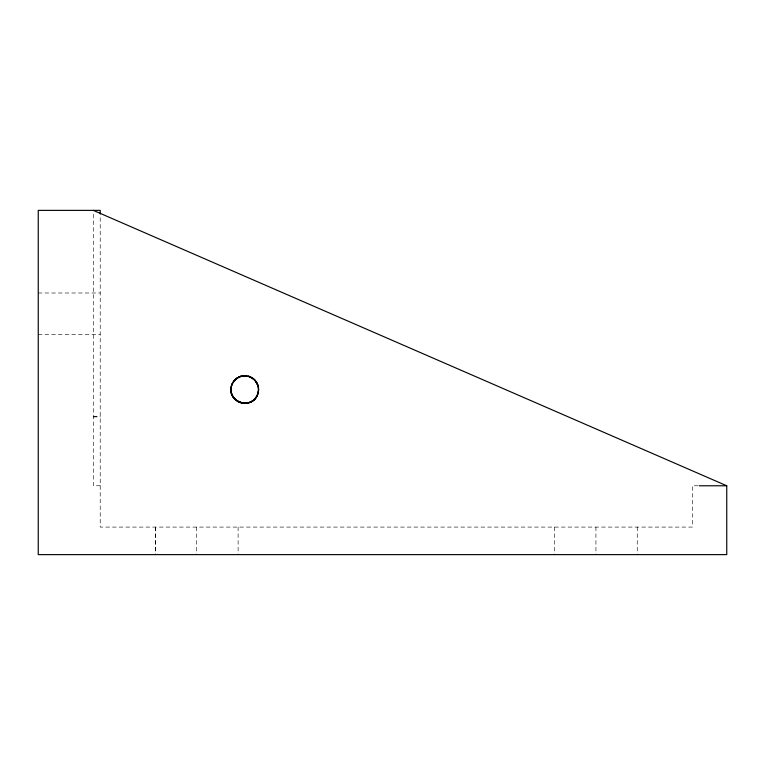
<?xml version="1.0" encoding="UTF-8"?>
<svg xmlns="http://www.w3.org/2000/svg" width="765" height="765" viewBox="0 0 765 765"><rect width="100%" height="100%" fill="white"/><g stroke="black" fill="none" stroke-linecap="round" stroke-linejoin="round"><path stroke-width="0.57" stroke-dasharray="3.83 2.87" d="M38.25 292.995L100.215 292.995M38.25 334.305L100.215 334.305M93.33 416.351L100.215 416.351M93.33 416.925L100.215 416.925M100.215 485.775L93.33 485.775L93.33 212.756M698.062 485.775L692.325 485.775L692.325 527.085L100.215 527.085L100.215 213.368M637.245 527.085L637.245 554.625M595.935 527.085L595.935 554.625M554.434 527.085L554.434 554.625M238.106 527.085L238.106 554.625M196.605 527.085L196.567 554.625M155.333 527.085L155.333 554.625M155.295 527.085L155.295 554.625"/><path stroke-width="1.15" d="M231.145 387.597C228.458 401.893 250.155 409.256 256.724 396.28M258.388 391.451L258.57 389.395M231.499 385.828C226 401.864 252.173 410.767 257.518 394.664M258.034 393.21L258.446 391.192M231.432 386.086L232.072 384.126M257.461 394.922L258.101 392.961M232.015 384.384L232.876 382.51M232.809 382.768L236.414 378.474L241.233 376.093A13.77 13.77 0 0 0 231.355 392.369A13.77 13.77 0 0 0 247.191 402.945A13.77 13.77 0 0 0 258.455 387.587L258.503 389.653A13.77 13.77 0 0 1 237.848 401.587A13.77 13.77 0 0 1 237.848 377.738C245.249 373.11 256.046 377.594 258.034 386.086M233.813 381.266L237.848 377.719A13.77 13.77 0 0 1 258.503 389.662M699.21 485.775L726.75 485.775L726.75 554.625L38.25 554.625L38.25 210.375L100.215 210.375L100.215 213.368M93.33 210.375L726.75 485.775M258.101 385.828L254.535 379.66L248.357 376.093A13.77 13.77 0 0 1 258.101 385.818L258.388 387.855M244.8 375.625L243.002 375.749A13.77 13.77 0 0 1 246.598 375.73L244.8 375.625"/></g></svg>
